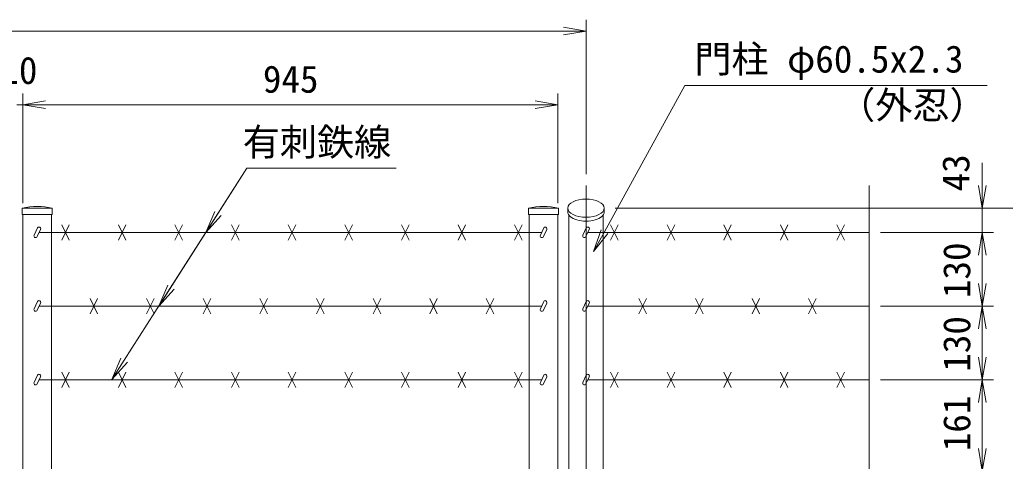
# Model space of a CAD drawing. Units: millimetres, scale not verified. Extents: x -4200 to 4200, y -2970 to 2970.
# Drawn here: x 1484 to 3225, y 729 to 1508 of the extents above; entities that cross this region are included whole.
import ezdxf
from ezdxf.enums import TextEntityAlignment as Align

# ---------------------------------------------------------------- set-up
doc = ezdxf.new("R2010")
doc.units = ezdxf.units.MM
doc.header["$LTSCALE"] = 20
doc.linetypes.add('USER1', pattern=[50.8, 31.75, -6.35, 6.35, -6.35])
for name, color, linetype, lineweight in [('0-0_D-STR-TXT', 7, 'Continuous', 9), ('0-4_D-BMK', 2, 'USER1', 13), ('0-5_D-STR1', 1, 'Continuous', 18), ('0-8_D-STR3', 3, 'Continuous', 13), ('0-9_D-STR-DIM', 7, 'Continuous', 9), ('0-A_0', 7, 'Continuous', 9)]:
    doc.layers.add(name, color=color, linetype=linetype, lineweight=lineweight)
doc.styles.add('ＭＳ ゴシック', font='')
doc.styles.get('ＭＳ ゴシック').set_extended_font_data('MS Gothic')

# ---------------------------------------------------------------- blocks, each defined once
blk = doc.blocks.new('_Open')
at = {"layer": '0-A_0'}
blk.add_line((-20, 3.33), (0, 0), dxfattribs=at)
blk.add_lwpolyline([(-20, -3.33), (0, 0), (-20, 0)], dxfattribs=at)
blk = doc.blocks.new('MLeader11')
at = {"layer": '0-0_D-STR-TXT'}
blk.add_line((1674.05, 903.28), (1646.89, 873.17), dxfattribs=at)
for points in [[(1668.44, 906.87), (1885.23, 1245.98), (2141.44, 1245.98), (2148.64, 1245.98)], [(1662.82, 910.46), (1646.89, 873.17), (1668.44, 906.87)]]:
    blk.add_lwpolyline(points, dxfattribs=at)
blk = doc.blocks.new('MLeader12')
at = {"layer": '0-0_D-STR-TXT'}
blk.add_line((2522.57, 1130.58), (2497.46, 1098.74), dxfattribs=at)
for points in [[(2516.73, 1133.79), (2658.6, 1391.85), (3185.68, 1391.85), (3192.88, 1391.85)], [(2510.89, 1137.01), (2497.46, 1098.74), (2516.73, 1133.79)]]:
    blk.add_lwpolyline(points, dxfattribs=at)

msp = doc.modelspace()

# ---------------------------------------------------------------- linework, layer by layer
at = {"layer": '0-0_D-STR-TXT'}
for q in [(1730.57, 1004.05), (1813.67, 1134.05)]:
    msp.add_line((1885.23, 1245.98), q, dxfattribs=at)
at = {"layer": '0-4_D-BMK'}
msp.add_line((2484.22, 1215.52), (2484.22, -518.63), dxfattribs=at)
at = {"layer": '0-5_D-STR1'}
for p, q in [((1541.47, 1175.37), (1488.27, 1175.37)), ((1488.27, 1175.37), (1488.27, 1164.37)), ((1541.47, 1164.37), (1541.47, 1175.37)), ((2382.47, 1175.37), (2435.67, 1175.37)), ((2382.47, 1164.37), (2382.47, 1175.37)), ((2435.67, 1175.37), (2435.67, 1164.37)), ((2452.12, 1175.37), (2452.12, 1168.44)), ((2516.32, 1175.37), (2516.32, 1168.44)), ((1541.47, 1164.37), (1488.27, 1164.37)), ((1489.47, 1164.37), (1489.47, 714.37)), ((1540.27, 1164.37), (1540.27, 714.37)), ((2382.47, 1164.37), (2435.67, 1164.37)), ((2383.67, 1164.37), (2383.67, 714.37)), ((2434.47, 1164.37), (2434.47, 714.37)), ((2453.97, 1163.07), (2453.97, 714.37)), ((2514.47, 1163.07), (2514.47, 714.37))]:
    msp.add_line(p, q, dxfattribs=at)
for centre in [(1514.87, 1058.94), (2409.07, 1058.94)]:
    msp.add_arc(centre, 119.43, 77.13052, 102.86948, dxfattribs=at)
msp.add_ellipse((2484.22, 1175.37), major_axis=(-32.1, 0), ratio=0.5, dxfattribs=at)
msp.add_ellipse((2484.22, 1168.44), major_axis=(-32.1, 0), ratio=0.5, start_param=6.2831853, end_param=9.424778, dxfattribs=at)
at = {"layer": '0-8_D-STR3'}
for p, q in [((1515.3, 1140.4), (1509.35, 1127.64)), ((1520.74, 1137.86), (1514.79, 1125.1)), ((2405.76, 1132.37), (1518.18, 1132.37)), ((1558.16, 1145.78), (1571.57, 1118.95)), ((1558.16, 1118.95), (1571.57, 1145.78)), ((1658.16, 1145.78), (1671.57, 1118.95)), ((1658.16, 1118.95), (1671.57, 1145.78)), ((1758.16, 1145.78), (1771.57, 1118.95)), ((1758.16, 1118.95), (1771.57, 1145.78)), ((1858.16, 1145.78), (1871.57, 1118.95)), ((1858.16, 1118.95), (1871.57, 1145.78)), ((1958.16, 1145.78), (1971.57, 1118.95)), ((1958.16, 1118.95), (1971.57, 1145.78)), ((2058.16, 1145.78), (2071.57, 1118.95)), ((2058.16, 1118.95), (2071.57, 1145.78)), ((2158.16, 1145.78), (2171.57, 1118.95)), ((2158.16, 1118.95), (2171.57, 1145.78)), ((2258.16, 1145.78), (2271.57, 1118.95)), ((2258.16, 1118.95), (2271.57, 1145.78)), ((2358.16, 1145.78), (2371.57, 1118.95)), ((2358.16, 1118.95), (2371.57, 1145.78)), ((2409.5, 1140.4), (2403.55, 1127.64)), ((2414.94, 1137.86), (2408.99, 1125.1)), ((2484.65, 1140.4), (2478.7, 1127.64)), ((2490.09, 1137.86), (2484.14, 1125.1)), ((2984.22, 1132.37), (2487.53, 1132.37)), ((2527.51, 1145.78), (2540.92, 1118.95)), ((2527.51, 1118.95), (2540.92, 1145.78)), ((2627.51, 1145.78), (2640.92, 1118.95)), ((2627.51, 1118.95), (2640.92, 1145.78)), ((2727.51, 1145.78), (2740.92, 1118.95)), ((2727.51, 1118.95), (2740.92, 1145.78)), ((2827.51, 1145.78), (2840.92, 1118.95)), ((2827.51, 1118.95), (2840.92, 1145.78)), ((2927.51, 1145.78), (2940.92, 1118.95)), ((2927.51, 1118.95), (2940.92, 1145.78)), ((1515.3, 1010.4), (1509.35, 997.64)), ((1608.16, 1015.78), (1621.57, 988.95)), ((1608.16, 988.95), (1621.57, 1015.78)), ((1708.16, 1015.78), (1721.57, 988.95)), ((1708.16, 988.95), (1721.57, 1015.78)), ((1808.16, 1015.78), (1821.57, 988.95)), ((1808.16, 988.95), (1821.57, 1015.78)), ((1908.16, 1015.78), (1921.57, 988.95)), ((1908.16, 988.95), (1921.57, 1015.78)), ((2008.16, 1015.78), (2021.57, 988.95)), ((2008.16, 988.95), (2021.57, 1015.78)), ((2108.16, 1015.78), (2121.57, 988.95)), ((2108.16, 988.95), (2121.57, 1015.78)), ((2208.16, 1015.78), (2221.57, 988.95)), ((2208.16, 988.95), (2221.57, 1015.78)), ((2308.16, 1015.78), (2321.57, 988.95)), ((2308.16, 988.95), (2321.57, 1015.78)), ((2409.5, 1010.4), (2403.55, 997.64)), ((2484.65, 1010.4), (2478.7, 997.64)), ((2577.51, 1015.78), (2590.92, 988.95)), ((2577.51, 988.95), (2590.92, 1015.78)), ((2677.51, 1015.78), (2690.92, 988.95)), ((2677.51, 988.95), (2690.92, 1015.78)), ((2777.51, 1015.78), (2790.92, 988.95)), ((2777.51, 988.95), (2790.92, 1015.78)), ((2877.51, 1015.78), (2890.92, 988.95)), ((2877.51, 988.95), (2890.92, 1015.78)), ((1520.74, 1007.86), (1514.79, 995.1)), ((2405.76, 1002.37), (1518.18, 1002.37)), ((2414.94, 1007.86), (2408.99, 995.1)), ((2490.09, 1007.86), (2484.14, 995.1)), ((2984.22, 1002.37), (2487.53, 1002.37)), ((1515.3, 880.4), (1509.35, 867.64)), ((1520.74, 877.86), (1514.79, 865.1)), ((2405.76, 872.37), (1518.18, 872.37)), ((1558.16, 885.78), (1571.57, 858.95)), ((1558.16, 858.95), (1571.57, 885.78)), ((1658.16, 885.78), (1671.57, 858.95)), ((1658.16, 858.95), (1671.57, 885.78)), ((1758.16, 885.78), (1771.57, 858.95)), ((1758.16, 858.95), (1771.57, 885.78)), ((1858.16, 885.78), (1871.57, 858.95)), ((1858.16, 858.95), (1871.57, 885.78)), ((1958.16, 885.78), (1971.57, 858.95)), ((1958.16, 858.95), (1971.57, 885.78)), ((2058.16, 885.78), (2071.57, 858.95)), ((2058.16, 858.95), (2071.57, 885.78)), ((2158.16, 885.78), (2171.57, 858.95)), ((2158.16, 858.95), (2171.57, 885.78)), ((2258.16, 885.78), (2271.57, 858.95)), ((2258.16, 858.95), (2271.57, 885.78)), ((2358.16, 885.78), (2371.57, 858.95)), ((2358.16, 858.95), (2371.57, 885.78)), ((2409.5, 880.4), (2403.55, 867.64)), ((2414.94, 877.86), (2408.99, 865.1)), ((2484.65, 880.4), (2478.7, 867.64)), ((2490.09, 877.86), (2484.14, 865.1)), ((2984.22, 872.37), (2487.53, 872.37)), ((2527.51, 885.78), (2540.92, 858.95)), ((2527.51, 858.95), (2540.92, 885.78)), ((2627.51, 885.78), (2640.92, 858.95)), ((2627.51, 858.95), (2640.92, 885.78)), ((2727.51, 885.78), (2740.92, 858.95)), ((2727.51, 858.95), (2740.92, 885.78)), ((2827.51, 885.78), (2840.92, 858.95)), ((2827.51, 858.95), (2840.92, 885.78)), ((2927.51, 885.78), (2940.92, 858.95)), ((2927.51, 858.95), (2940.92, 885.78))]:
    msp.add_line(p, q, dxfattribs=at)
for centre, start, end in [((1518.02, 1139.13), 334.99524, 154.99707), ((2412.22, 1139.13), 334.99524, 154.99707), ((2487.37, 1139.13), 334.99524, 154.99707), ((1512.07, 1126.37), 154.99707, 334.99524), ((2406.27, 1126.37), 154.99707, 334.99524), ((2481.42, 1126.37), 154.99707, 334.99524), ((1518.02, 1009.13), 334.99524, 154.99707), ((2412.22, 1009.13), 334.99524, 154.99707), ((2487.37, 1009.13), 334.99524, 154.99707), ((1512.07, 996.37), 154.99707, 334.99524), ((2406.27, 996.37), 154.99707, 334.99524), ((2481.42, 996.37), 154.99707, 334.99524), ((1518.02, 879.13), 334.99524, 154.99707), ((2412.22, 879.13), 334.99524, 154.99707), ((2487.37, 879.13), 334.99524, 154.99707), ((1512.07, 866.37), 154.99707, 334.99524), ((2406.27, 866.37), 154.99707, 334.99524), ((2481.42, 866.37), 154.99707, 334.99524)]:
    msp.add_arc(centre, 3, start, end, dxfattribs=at)
at = {"layer": '0-9_D-STR-DIM'}
for p, q in [((2484.22, 1235.52), (2484.22, 1508.03)), ((524.22, 1488.03), (2444.22, 1488.03)), ((1489.47, 1184.37), (1489.47, 1378.03)), ((1489.47, 1184.37), (1489.47, 1378.03)), ((2434.47, 1184.37), (2434.47, 1378.03)), ((1478.97, 1358.03), (1489.47, 1358.03)), ((1529.47, 1358.03), (2394.47, 1358.03)), ((1529.47, 1358.03), (1569.47, 1358.03)), ((3184.22, 1215.37), (3184.22, 1255.37)), ((2984.22, 1215.52), (2984.22, 215.59)), ((2984.22, 1215.52), (2984.22, 265.59)), ((2535.67, 1175.37), (3334.22, 1175.37)), ((2535.67, 1175.37), (3204.22, 1175.37)), ((2555.67, 1175.37), (3464.22, 1175.37)), ((3184.22, 1132.37), (3184.22, 1175.37)), ((3004.22, 1132.37), (3204.22, 1132.37)), ((3004.22, 1132.37), (3204.22, 1132.37)), ((3184.22, 1042.37), (3184.22, 1092.37)), ((3184.22, 1092.37), (3184.22, 1052.37)), ((3004.22, 1002.37), (3204.22, 1002.37)), ((3004.22, 1002.37), (3204.22, 1002.37)), ((3184.22, 912.37), (3184.22, 962.37)), ((3004.22, 872.37), (3204.22, 872.37)), ((3024.22, 872.37), (3204.22, 872.37)), ((3184.22, 751.37), (3184.22, 832.37))]:
    msp.add_line(p, q, dxfattribs=at)

# ---------------------------------------------------------------- block references
at = {"layer": '0-0_D-STR-TXT'}
for name in ['MLeader12', 'MLeader11']:
    msp.add_blockref(name, (0, 0), dxfattribs=at)
at = {"layer": '0-0_D-STR-TXT', "xscale": 2, "yscale": 2, "rotation": 237.40939}
for p in [(1812.6, 1132.37), (1729.49, 1002.37)]:
    msp.add_blockref('_Open', p, dxfattribs=at)
at = {"layer": '0-9_D-STR-DIM', "xscale": 2, "yscale": 2}
for p in [(2484.22, 1488.03), (2434.47, 1358.03)]:
    msp.add_blockref('_Open', p, dxfattribs=at)
for p, rotation in [((1489.47, 1358.03), 180), ((1489.47, 1358.03), 180), ((3184.22, 1175.37), 270), ((3184.22, 1132.37), 90), ((3184.22, 1132.37), 90), ((3184.22, 1002.37), 270), ((3184.22, 1002.37), 90), ((3184.22, 872.37), 270), ((3184.22, 872.37), 90), ((3184.22, 711.37), 270)]:
    msp.add_blockref('_Open', p, dxfattribs=dict(at, rotation=rotation))

# ---------------------------------------------------------------- texts
at = {"layer": '0-0_D-STR-TXT', "style": 'ＭＳ ゴシック'}
for s, p in [('門柱 φ60.5x2.3', (2675.64, 1400.22)), ('（外忍）', (2929.61, 1318.94)), ('有刺鉄線', (1877.86, 1253.65))]:
    msp.add_text(s, height=48.09, dxfattribs=at).set_placement(p, align=Align.BOTTOM_LEFT)
at = {"layer": '0-9_D-STR-DIM', "style": 'ＭＳ ゴシック'}
for s, p in [('10', (1449.82, 1380.19)), ('945', (1913.49, 1364.78))]:
    msp.add_text(s, height=48.09, dxfattribs=at).set_placement(p, align=Align.BOTTOM_LEFT)
for s, p in [('43', (3175.91, 1205.03)), ('130', (3177.47, 1016.72)), ('130', (3177.47, 886.72)), ('161', (3177.47, 746.29))]:
    msp.add_text(s, height=48.09, rotation=90, dxfattribs=at).set_placement(p, align=Align.BOTTOM_LEFT)

doc.saveas('drawing.dxf')
